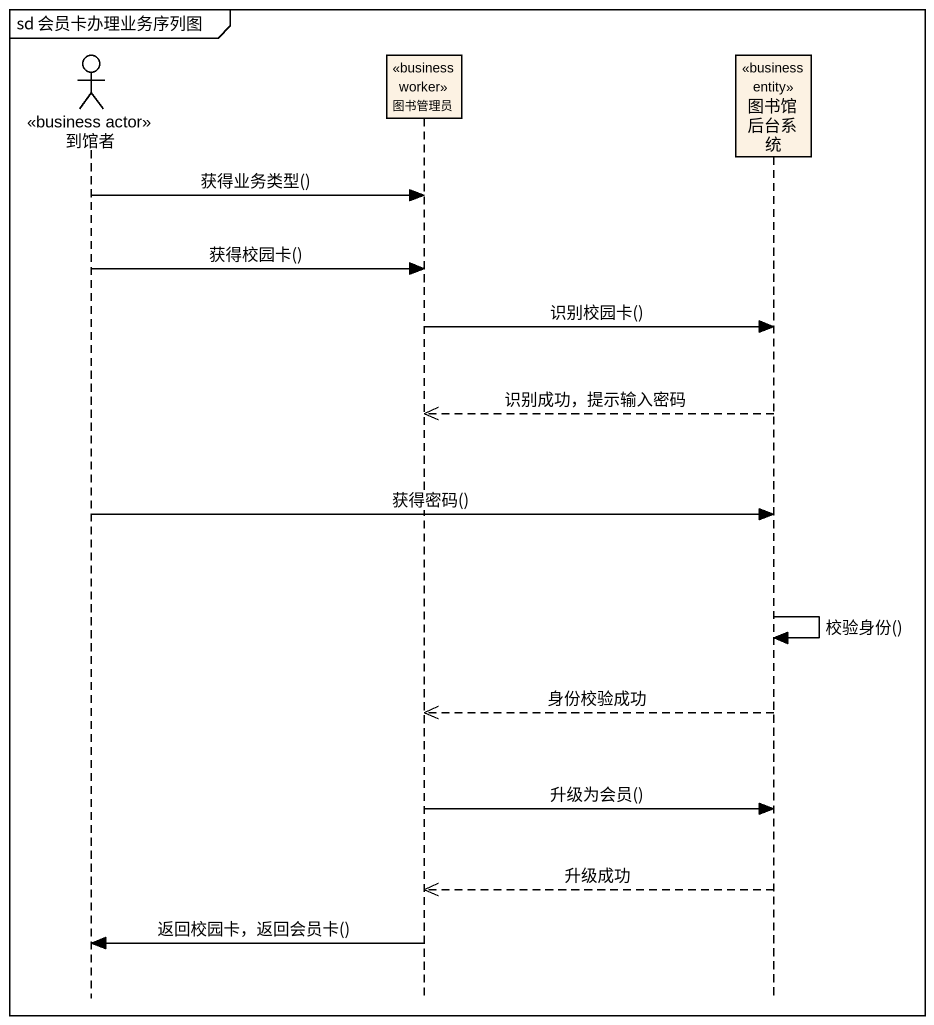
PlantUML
@startuml
mainframe sd 会员卡办理业务序列图
hide footbox
actor 到馆者 <<business actor>>
participant 图书管理员 <<business worker>>
participant 图书馆后台系统 <<business entity>>

到馆者 -> 图书管理员 : 获得业务类型()
到馆者 -> 图书管理员 : 获得校园卡()
图书管理员 -> 图书馆后台系统 : 识别校园卡()
图书馆后台系统 -->> 图书管理员 : 识别成功，提示输入密码
到馆者 -> 图书馆后台系统 : 获得密码()
图书馆后台系统 -> 图书馆后台系统 : 校验身份()
图书馆后台系统 -->> 图书管理员 : 身份校验成功
图书管理员 -> 图书馆后台系统 : 升级为会员()
图书馆后台系统 -->> 图书管理员 : 升级成功
图书管理员 -> 到馆者 : 返回校园卡，返回会员卡()
@enduml
